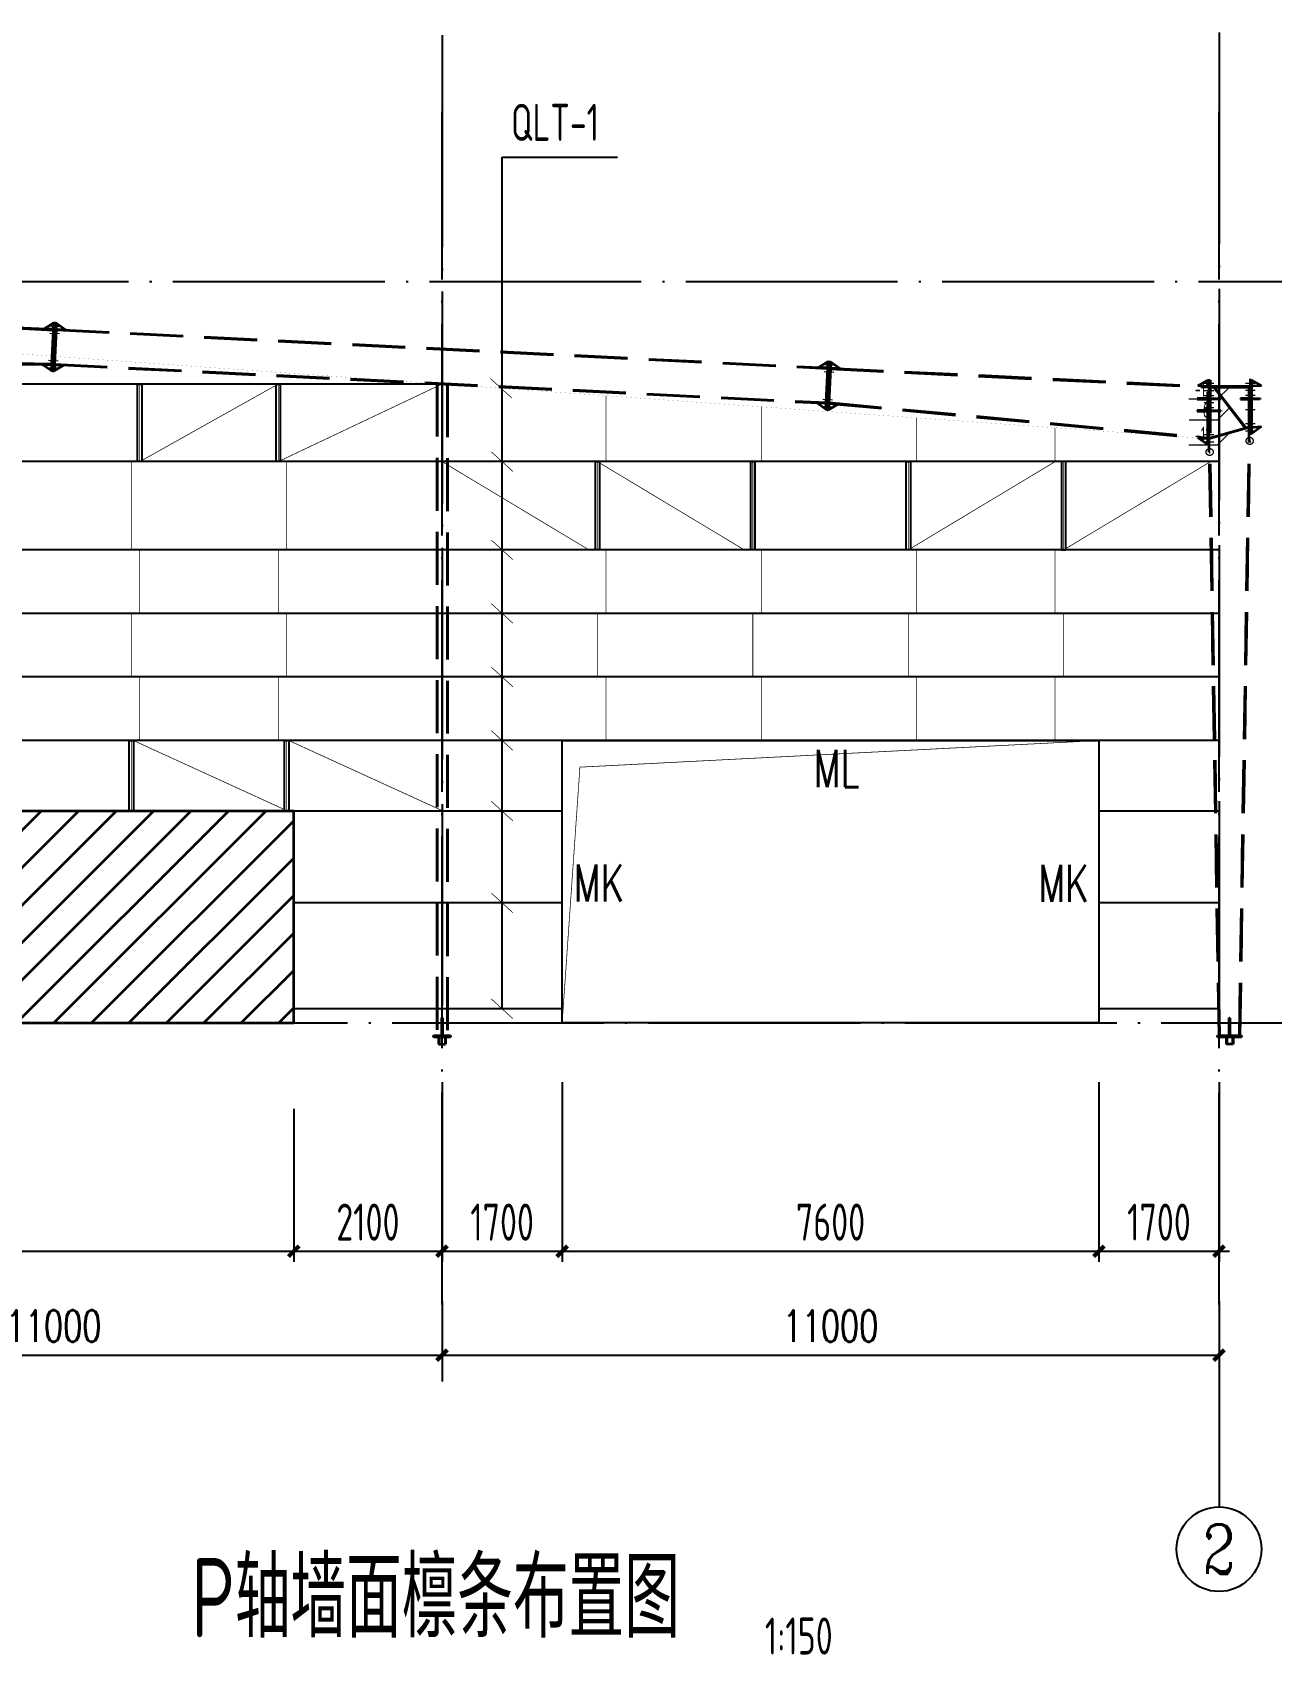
# Model space of a CAD drawing. Extents: x 899043 to 2598688, y -137197 to 211789.
# Drawn here: x 1923295 to 1940838, y 17662 to 40638 of the extents above; entities that cross this region are included whole.
import ezdxf
from ezdxf.enums import TextEntityAlignment as Align

# ---------------------------------------------------------------- set-up
doc = ezdxf.new("R2010")
doc.units = 0
doc.header["$LTSCALE"] = 1500
doc.header["$MEASUREMENT"] = 0
doc.linetypes.add('DASH', pattern=[0.35, 0.25, -0.1])
doc.linetypes.add('DOTE', pattern=[2.4200000000000004, 2, -0.2, 0.02, -0.2])
for name, color, linetype, lineweight in [('10', 7, 'Continuous', 35), ('114', 2, 'Continuous', 18), ('116', 1, 'Continuous', 35), ('14', 2, 'Continuous', 35), ('墙线__粗线', 7, 'Continuous', 18), ('钢板标注', 9, 'Continuous', 18)]:
    doc.layers.add(name, color=color, linetype=linetype, lineweight=lineweight)
for name, color, linetype in [('AXIS', 3, 'Continuous'), ('AXIS_TEXT', 7, 'Continuous'), ('DIM', 3, 'Continuous'), ('NUM', 7, 'Continuous'), ('PUB_TEXT', 7, 'Continuous'), ('THIN', 7, 'Continuous'), ('WINDOW', 4, 'Continuous')]:
    doc.layers.add(name, color=color, linetype=linetype)
doc.styles.add('_TCH_AXIS', font='COMPLEX', dxfattribs={"bigfont": 'GBCBIG'})
doc.styles.add('_TCH_DIM', font='SIMPLEX', dxfattribs={"bigfont": 'GBCBIG'})
doc.styles.add('_TCH_DIM_T3', font='SIMPLEX', dxfattribs={"width": 0.7058823529411765, "bigfont": 'GBCBIG'})
doc.styles.add('COMPLEX', font='COMPLEX')
doc.styles.add('FromPkpm', font='Pkpmeng', dxfattribs={"width": 0.7, "bigfont": 'hztxt'})
doc.styles.add('TSSD_Dimension', font='Tssdeng.shx', dxfattribs={"width": 0.7, "bigfont": 'hztxt.shx'})
doc.styles.add('TSSD_Label', font='Tssdeng.shx', dxfattribs={"width": 0.7, "bigfont": 'hztxt.shx'})
doc.dimstyles.new('_TCH_ARCH&&150', dxfattribs={"dimtxt": 446.25, "dimasz": 150, "dimexe": 375, "dimexo": 450, "dimgap": 189.375, "dimtad": 1, "dimdec": 0, "dimzin": 0, "dimdsep": 46, "dimtxsty": '_TCH_DIM_T3', "dimblk": 'ARCHTICK', "dimcen": 0.09, "dimclrt": 7, "dimazin": 2, "dimtfac": 1, "dimtdec": 0, "dimtix": 1, "dimtmove": 2, "dimatfit": 3, "dimfxl": 0, "dimtolj": 1, "dimtzin": 0, "dimarcsym": 0})
doc.dimstyles.new('TSSD_150_150', dxfattribs={"dimtxt": 525, "dimasz": 150, "dimexe": 150, "dimexo": 375, "dimgap": 150, "dimtad": 1, "dimdec": 0, "dimzin": 0, "dimdsep": 46, "dimtxsty": 'TSSD_Dimension', "dimblk": 'ARCHTICK', "dimblk1": 'ARCHTICK', "dimblk2": 'ARCHTICK', "dimcen": 0, "dimdle": 150, "dimclrt": 7, "dimadec": 0, "dimazin": 0, "dimtfac": 1, "dimtdec": 0, "dimtix": 1, "dimtmove": 2, "dimatfit": 3, "dimfxl": 0, "dimtolj": 1, "dimtzin": 0, "dimarcsym": 0})

# ---------------------------------------------------------------- blocks, each defined once
blk = doc.blocks.new('_AXISO')
blk.add_circle((0, 0), 0.5)
at = {"layer": 'AXIS_TEXT', "style": 'COMPLEX', "width": 1.041666666666667}
blk.add_attdef('A', text='', height=0.56, dxfattribs=at).set_placement((-0.25, -0.28), (0.25, -0.28), align=Align.FIT)
blk = doc.blocks.new('_ArchTick')
at = {"color": 0, "linetype": 'ByBlock', "const_width": 0.4}
blk.add_lwpolyline([(-0.5, -0.5), (0.5, 0.5)], dxfattribs=at)
blk = doc.blocks.new('*D895')
at = {"layer": 'AXIS', "color": 0, "lineweight": -2}
for p, q in [((1929094.311790448, 22668.27950640474), (1929094.311790448, 21527.8317361869)), ((1940094.311783741, 22668.27950640474), (1940094.311783741, 21527.8317361869)), ((1929094.311790448, 21902.8317361869), (1940094.311783741, 21902.8317361869))]:
    blk.add_line(p, q, dxfattribs=at)
at = {"layer": 'Defpoints', "color": 0}
for p in [(1929094.311790448, 23118.27950640474), (1940094.311783741, 23118.27950640474), (1940094.311783741, 21902.8317361869)]:
    blk.add_point(p, dxfattribs=at)
at = {"layer": 'AXIS', "color": 0, "lineweight": -2, "xscale": 150, "yscale": 150, "zscale": 150, "rotation": 180}
blk.add_blockref('_ArchTick', (1929094.311790448, 21902.8317361869), dxfattribs=at)
at = {"layer": 'AXIS', "color": 0, "lineweight": -2, "xscale": 150, "yscale": 150, "zscale": 150}
blk.add_blockref('_ArchTick', (1940094.311783741, 21902.8317361869), dxfattribs=at)
at = {"layer": 'AXIS', "color": 7, "insert": (1934594.311787094, 22315.3317361869), "char_height": 446.25, "attachment_point": 5, "style": '_TCH_DIM_T3'}
blk.add_mtext('\\A1;11000', dxfattribs=at)
blk = doc.blocks.new('*D916')
at = {"layer": 'Defpoints', "color": 0}
for p in [(1929094.311817387, 26142.84294011755), (1930794.311813534, 26142.84294011755), (1930794.311813534, 23374.67693315409)]:
    blk.add_point(p, dxfattribs=at)
at = {"layer": 'DIM', "color": 0, "lineweight": -2}
for p, q in [((1929094.311817387, 25767.84294011755), (1929094.311817387, 23224.67693315409)), ((1930794.311813534, 25767.84294011755), (1930794.311813534, 23224.67693315409)), ((1928944.311817387, 23374.67693315409), (1930944.311813534, 23374.67693315409))]:
    blk.add_line(p, q, dxfattribs=at)
at = {"layer": 'DIM', "color": 0, "lineweight": -2, "xscale": 150, "yscale": 150, "zscale": 150, "rotation": 180}
blk.add_blockref('_ArchTick', (1929094.311817387, 23374.67693315409), dxfattribs=at)
at = {"layer": 'DIM', "color": 0, "lineweight": -2, "xscale": 150, "yscale": 150, "zscale": 150}
blk.add_blockref('_ArchTick', (1930794.311813534, 23374.67693315409), dxfattribs=at)
at = {"layer": 'DIM', "color": 7, "insert": (1929944.311815461, 23787.17693315409), "char_height": 525, "attachment_point": 5, "style": 'TSSD_Dimension'}
blk.add_mtext('\\A1;1700', dxfattribs=at)
blk = doc.blocks.new('*D917')
at = {"layer": 'Defpoints', "color": 0}
for p in [(1930794.311813534, 26142.84294011755), (1938394.311811772, 26142.84294011755), (1938394.311811772, 23374.67693315409)]:
    blk.add_point(p, dxfattribs=at)
at = {"layer": 'DIM', "color": 0, "lineweight": -2}
for p, q in [((1930794.311813534, 25767.84294011755), (1930794.311813534, 23224.67693315409)), ((1938394.311811772, 25767.84294011755), (1938394.311811772, 23224.67693315409)), ((1930644.311813534, 23374.67693315409), (1938544.311811772, 23374.67693315409))]:
    blk.add_line(p, q, dxfattribs=at)
at = {"layer": 'DIM', "color": 0, "lineweight": -2, "xscale": 150, "yscale": 150, "zscale": 150, "rotation": 180}
blk.add_blockref('_ArchTick', (1930794.311813534, 23374.67693315409), dxfattribs=at)
at = {"layer": 'DIM', "color": 0, "lineweight": -2, "xscale": 150, "yscale": 150, "zscale": 150}
blk.add_blockref('_ArchTick', (1938394.311811772, 23374.67693315409), dxfattribs=at)
at = {"layer": 'DIM', "color": 7, "insert": (1934594.311812653, 23787.17693315409), "char_height": 525, "attachment_point": 5, "style": 'TSSD_Dimension'}
blk.add_mtext('\\A1;7600', dxfattribs=at)
blk = doc.blocks.new('*D918')
at = {"layer": 'Defpoints', "color": 0}
for p in [(1938394.311811772, 26142.84294011755), (1940094.311826106, 26142.84294011755), (1940094.311826106, 23374.67693315409)]:
    blk.add_point(p, dxfattribs=at)
at = {"layer": 'DIM', "color": 0, "lineweight": -2}
for p, q in [((1938394.311811772, 25767.84294011755), (1938394.311811772, 23224.67693315409)), ((1940094.311826106, 25767.84294011755), (1940094.311826106, 23224.67693315409)), ((1938244.311811772, 23374.67693315409), (1940244.311826106, 23374.67693315409))]:
    blk.add_line(p, q, dxfattribs=at)
at = {"layer": 'DIM', "color": 0, "lineweight": -2, "xscale": 150, "yscale": 150, "zscale": 150, "rotation": 180}
blk.add_blockref('_ArchTick', (1938394.311811772, 23374.67693315409), dxfattribs=at)
at = {"layer": 'DIM', "color": 0, "lineweight": -2, "xscale": 150, "yscale": 150, "zscale": 150}
blk.add_blockref('_ArchTick', (1940094.311826106, 23374.67693315409), dxfattribs=at)
at = {"layer": 'DIM', "color": 7, "insert": (1939244.311818939, 23787.17693315409), "char_height": 525, "attachment_point": 5, "style": 'TSSD_Dimension'}
blk.add_mtext('\\A1;1700', dxfattribs=at)
blk = doc.blocks.new('A$C1E1F6E5D')
at = {"color": 253, "linetype": 'DASH', "lineweight": 35, "ltscale": 2}
for p, q in [((-16614.4443359375, 10015.2109375), (-5686.349609375, 9468.80859375)), ((-16614.044921875, 10023.203125), (-5685.95703125, 9476.796875)), ((-16639.01318359375, 9523.82421875), (-5710.591796875, 8977.40625)), ((-16638.61376953125, 9531.81640625), (-5710.197265625, 8985.3984375)), ((-5650.591796875, 9463.015625), (-309.099609375, 9203.03125)), ((-5650, 9475), (-309.099609375, 9215.046875)), ((-11224.99612600822, 9254.52548820828), (-11224.99612622824, 19.99999850813765)), ((-11219.99612600822, 9254.275465006125), (-11219.99612622824, 19.99999850813765)), ((-11079.99612600822, 9247.27481534594), (-11079.99612622824, 19.99999850813765)), ((-11074.99612600775, 9247.024792143784), (-11074.99612622824, 19.99999850813765)), ((-5674.634765625, 8975.62109375), (-309.099609375, 8476.2578125)), ((-5674.04296875, 8987.6171875), (-309.099609375, 8488.3125)), ((-150, 20), (-285.1015625, 8286.2578125)), ((-285.1015625, 8286.2578125), (-273.099609375, 8286.2578125)), ((-137.998046875, 20), (-273.099609375, 8286.2578125)), ((137.998046875, 20), (275.66796875, 8443.6875)), ((150, 20), (287.66796875, 8443.6875)), ((275.66796875, 8443.6875), (287.66796875, 8443.6875))]:
    blk.add_line(p, q, dxfattribs=at)
at = {"layer": '114', "color": 253, "linetype": 'DASH', "lineweight": 18, "ltscale": 2}
for p, q in [((-5738.505859375, 9426.328125), (-5602.669921875, 9419.625)), ((-5733.6796875, 9524.203125), (-5597.84375, 9517.50390625)), ((-359.099609375, 9260.046875), (-223.099609375, 9260.046875)), ((225.66796875, 9261.19140625), (361.66796875, 9261.19140625)), ((-5757.919921875, 9032.8046875), (-5622.083984375, 9026.10546875)), ((-359.099609375, 9158.03125), (-223.099609375, 9158.03125)), ((-359.099609375, 9088.03125), (-223.099609375, 9088.03125)), ((-359.099609375, 8988.03125), (-223.099609375, 8988.03125)), ((225.66796875, 9161.1796875), (361.66796875, 9161.1796875)), ((225.66796875, 9091.1796875), (361.66796875, 9091.1796875)), ((-5762.748046875, 8934.921875), (-5626.912109375, 8928.22265625)), ((-359.099609375, 8918.03125), (-223.099609375, 8918.03125)), ((225.66796875, 8890.1796875), (361.66796875, 8890.1796875)), ((-359.099609375, 8533.3125), (-223.099609375, 8533.3125)), ((225.66796875, 8688.75390625), (361.66796875, 8688.75390625)), ((225.66796875, 8588.6875), (361.66796875, 8588.6875)), ((-359.099609375, 8431.2578125), (-223.099609375, 8431.2578125))]:
    blk.add_line(p, q, dxfattribs=at)
at = {"layer": '114', "color": 253, "linetype": 'DASH', "lineweight": 70, "ltscale": 2}
for p, q in [((-5688.56640625, 9423.86328125), (-5652.609375, 9422.08984375)), ((-5683.740234375, 9521.7421875), (-5647.783203125, 9519.96875)), ((-309.099609375, 9260.046875), (-273.099609375, 9260.046875)), ((275.66796875, 9261.19140625), (311.66796875, 9261.19140625)), ((-5707.98046875, 9030.34375), (-5672.0234375, 9028.5703125)), ((-309.099609375, 9158.03125), (-273.099609375, 9158.03125)), ((-309.099609375, 9088.03125), (-273.099609375, 9088.03125)), ((-309.099609375, 8988.03125), (-273.099609375, 8988.03125)), ((275.66796875, 9161.1796875), (311.66796875, 9161.1796875)), ((275.66796875, 9091.1796875), (311.66796875, 9091.1796875)), ((-5712.80859375, 8932.4609375), (-5676.8515625, 8930.6875)), ((-309.099609375, 8918.03125), (-273.099609375, 8918.03125)), ((275.66796875, 8890.1796875), (311.66796875, 8890.1796875)), ((-309.099609375, 8533.3125), (-273.099609375, 8533.3125)), ((275.66796875, 8688.75390625), (311.66796875, 8688.75390625)), ((275.66796875, 8588.6875), (311.66796875, 8588.6875)), ((-309.099609375, 8431.2578125), (-273.099609375, 8431.2578125))]:
    blk.add_line(p, q, dxfattribs=at)
at = {"layer": '116', "color": 253, "linetype": 'DASH', "lineweight": 35, "ltscale": 2}
for p, q in [((-50, 2.927845343947411e-08), (-50.00000005867332, -99.99999997072155)), ((-41.5, 2.433080226182938e-08), (-41.50000005867332, -99.9999999756692)), ((-11200.00002307631, -1.49186234921217e-06), (-11200.00002307631, -100.0000014918623)), ((-11200.00002307631, -100.0000014918623), (-11100.00002307631, -100.0000014918623)), ((-11191.50002307631, -1.49186234921217e-06), (-11191.50002307631, -100.0000014918623)), ((-11108.50002307631, -1.49186234921217e-06), (-11108.50002307631, -100.0000014918623)), ((-11100.00002307631, -1.49186234921217e-06), (-11100.00002307631, -100.0000014918623)), ((49.99999994132668, -100.0000000293949), (-50.00000005867332, -99.99999997072155)), ((41.5, -2.438900992274284e-08), (41.49999994132668, -100.000000024389)), ((50, -2.939486876130104e-08), (49.99999994132668, -100.0000000293949))]:
    blk.add_line(p, q, dxfattribs=at)
at = {"layer": '14', "color": 253, "linetype": 'DASH', "lineweight": 35, "ltscale": 2}
for p, q in [((-5820.7890625, 9483.5390625), (-5681.5234375, 9566.6875)), ((-5705.931640625, 9477.796875), (-5820.7890625, 9483.5390625)), ((-5715.076171875, 8886.515625), (-5681.5234375, 9566.6875)), ((-5684.970703125, 9496.7734375), (-5705.931640625, 9477.796875)), ((-5663.544921875, 9565.80078125), (-5697.09765625, 8885.62890625)), ((-5697.09765625, 8885.62890625), (-5663.544921875, 9565.80078125)), ((-5681.5234375, 9566.6875), (-5684.970703125, 9496.7734375)), ((-5681.5234375, 9566.6875), (-5663.544921875, 9565.80078125)), ((-5645.56640625, 9564.9140625), (-5679.119140625, 8884.7421875)), ((-5663.544921875, 9565.80078125), (-5645.56640625, 9564.9140625)), ((-5649.013671875, 9494.9765625), (-5645.56640625, 9564.890625)), ((-5630.0234375, 9474.02734375), (-5649.013671875, 9494.9765625)), ((-5645.56640625, 9564.890625), (-5515.16015625, 9468.4375)), ((-5515.16015625, 9468.4375), (-5630.0234375, 9474.02734375)), ((-448.93359375, 9221.8515625), (-309.099609375, 9305.046875)), ((-329.076171875, 9216.015625), (-448.93359375, 9221.8515625)), ((-309.099609375, 9235.046875), (-329.076171875, 9216.015625)), ((-309.099609375, 8386.2578125), (-309.099609375, 9306.2578125)), ((-309.099609375, 9306.2578125), (-291.099609375, 9306.2578125)), ((-309.099609375, 9305.046875), (-309.099609375, 9235.046875)), ((-291.099609375, 8286.2578125), (-291.099609375, 9306.2578125)), ((-291.099609375, 9306.2578125), (-273.099609375, 9306.2578125)), ((-291.099609375, 9306.2578125), (-291.099609375, 8386.2578125)), ((-273.099609375, 9306.2578125), (-273.099609375, 8286.2578125)), ((275.66796875, 9216.19140625), (-273.099609375, 9215.046875)), ((-273.099609375, 9215.046875), (-273.099609375, 9203.03125)), ((-273.099609375, 9203.03125), (275.66796875, 9206.1796875)), ((-223.099609375, 9203.1328125), (-217.099609375, 9203.1484375)), ((221.787109375, 8628.4921875), (-223.099609375, 9203.1328125)), ((-217.099609375, 9203.1484375), (227.560546875, 8630.125)), ((275.66796875, 8443.6875), (275.66796875, 9308.6875)), ((275.66796875, 9308.6875), (293.66796875, 9308.6875)), ((275.66796875, 9206.1796875), (275.66796875, 9216.19140625)), ((293.66796875, 9308.6875), (293.66796875, 8443.6875)), ((293.66796875, 8543.6875), (293.66796875, 9308.6875)), ((293.66796875, 9308.6875), (311.66796875, 9308.6875)), ((311.66796875, 9308.6875), (311.66796875, 8543.6875)), ((311.66796875, 9236.19140625), (311.66796875, 9306.19140625)), ((311.66796875, 9306.19140625), (451.478515625, 9223.453125)), ((331.640625, 9217.2265625), (311.66796875, 9236.19140625)), ((451.478515625, 9223.453125), (331.640625, 9217.2265625)), ((-5715.025390625, 8887.515625), (-5845.423828125, 8984.14453125)), ((-5845.423828125, 8984.14453125), (-5730.56640625, 8978.40234375)), ((-5730.56640625, 8978.40234375), (-5711.578125, 8957.4296875)), ((-5540.21484375, 8963.109375), (-5679.068359375, 8885.73046875)), ((-5675.62109375, 8955.6484375), (-5654.720703125, 8973.76953125)), ((-5654.720703125, 8973.76953125), (-5540.21484375, 8963.109375)), ((-309.099609375, 9043.03125), (-459.099609375, 9043.03125)), ((-459.099609375, 9043.03125), (-459.099609375, 9033.03125)), ((-459.099609375, 9033.03125), (-309.099609375, 9033.03125)), ((-309.099609375, 9033.03125), (-309.099609375, 9043.03125)), ((-273.099609375, 9043.03125), (-123.099609375, 9043.03125)), ((-273.099609375, 9033.03125), (-273.099609375, 9043.03125)), ((-123.099609375, 9033.03125), (-273.099609375, 9033.03125)), ((-123.099609375, 9043.03125), (-123.099609375, 9033.03125)), ((275.66796875, 9046.1796875), (155.66796875, 9046.1796875)), ((155.66796875, 9046.1796875), (155.66796875, 9036.1796875)), ((155.66796875, 9036.1796875), (275.66796875, 9036.1796875)), ((275.66796875, 9036.1796875), (275.66796875, 9046.1796875)), ((311.66796875, 9046.1796875), (431.66796875, 9046.1796875)), ((311.66796875, 9036.1796875), (311.66796875, 9046.1796875)), ((431.66796875, 9036.1796875), (311.66796875, 9036.1796875)), ((431.66796875, 9046.1796875), (431.66796875, 9036.1796875)), ((-5697.09765625, 8885.62890625), (-5715.076171875, 8886.515625)), ((-5711.578125, 8957.4296875), (-5715.025390625, 8887.515625)), ((-5679.119140625, 8884.7421875), (-5697.09765625, 8885.62890625)), ((-5679.068359375, 8885.73046875), (-5675.62109375, 8955.6484375)), ((-309.099609375, 8873.03125), (-459.099609375, 8873.03125)), ((-459.099609375, 8873.03125), (-459.099609375, 8863.03125)), ((-459.099609375, 8863.03125), (-309.099609375, 8863.03125)), ((-309.099609375, 8863.03125), (-309.099609375, 8873.03125)), ((-273.099609375, 8873.03125), (-123.099609375, 8873.03125)), ((-273.099609375, 8863.03125), (-273.099609375, 8873.03125)), ((-123.099609375, 8863.03125), (-273.099609375, 8863.03125)), ((-123.099609375, 8873.03125), (-123.099609375, 8863.03125)), ((-273.099609375, 8488.3125), (275.66796875, 8643.75390625)), ((275.66796875, 8633.6875), (-273.099609375, 8476.2578125)), ((227.560546875, 8630.125), (221.787109375, 8628.4921875)), ((275.66796875, 8643.75390625), (275.66796875, 8633.6875)), ((311.66796875, 8543.6875), (293.66796875, 8543.6875)), ((450.716796875, 8649.98046875), (311.66796875, 8543.6875)), ((311.66796875, 8613.6875), (331.53125, 8636.015625)), ((311.66796875, 8543.6875), (311.66796875, 8613.6875)), ((331.53125, 8636.015625), (450.716796875, 8649.98046875)), ((-309.099609375, 8386.2578125), (-448.498046875, 8489.234375)), ((-448.498046875, 8489.234375), (-329.013671875, 8478.11328125)), ((-329.013671875, 8478.11328125), (-309.099609375, 8456.2578125)), ((-309.099609375, 8456.2578125), (-309.099609375, 8386.2578125)), ((-291.099609375, 8386.2578125), (-309.099609375, 8386.2578125)), ((-273.099609375, 8286.2578125), (-291.099609375, 8286.2578125)), ((-273.099609375, 8476.2578125), (-273.099609375, 8488.3125)), ((293.66796875, 8443.6875), (275.66796875, 8443.6875)), ((-11154.00002307631, 19.99999850813765), (-11154.00002307631, 269.9999985081377)), ((-11154.00002307631, 269.9999985081377), (-11146.00002307631, 269.9999985081377)), ((-11146.00002307631, 269.9999985081377), (-11146.00002307631, 19.99999850813765)), ((-5, 20), (-5, 270)), ((-5, 270), (5, 270)), ((5, 270), (5, 20)), ((-11270.00002307631, -1.49186234921217e-06), (-11270.00002307631, 19.99999850813765)), ((-11270.00002307631, 19.99999850813765), (-11030.00002307631, 19.99999850813765)), ((-11146.00002307631, 19.99999850813765), (-11154.00002307631, 19.99999850813765)), ((-11030.00002307631, 19.99999850813765), (-11030.00002307631, -1.49186234921217e-06)), ((-170, 0), (-170, 20)), ((-170, 20), (170, 20)), ((170, 0), (-170, 0)), ((5, 20), (-5, 20)), ((-4.999999988125637, 20.00000000291038), (5.000000011874363, 19.99999999703141)), ((170, 20), (170, 0)), ((-11030.00002307631, -1.49186234921217e-06), (-11270.00002307631, -1.49186234921217e-06))]:
    blk.add_line(p, q, dxfattribs=at)
at = {"layer": 'AXIS', "color": 253, "linetype": 'DOTE'}
for p, q in [((-11150.00002203789, 14189.24278848042), (-11150.00002288539, 447.201621538843)), ((-150.0000189160928, 14229.24278509384), (-150.0000228853896, 487.2016149923438))]:
    blk.add_line(p, q, dxfattribs=at)
blk = doc.blocks.new('A$C72AE6952')
at = {"color": 253, "linetype": 'DASH', "lineweight": 35, "ltscale": 2}
for p, q in [((-21369.61645507812, 10260.98046875), (-16650, 10025)), ((-21369.61645507812, 10248.96484375), (-16650.59912109375, 10013.015625)), ((-16614.4443359375, 10015.2109375), (-5686.349609375, 9468.80859375)), ((-16614.044921875, 10023.203125), (-5685.95703125, 9476.796875)), ((-21369.61645507812, 9596.96484375), (-16674.36865234375, 9537.6171875)), ((-21369.61645507812, 9584.9609375), (-16674.96826171875, 9525.625)), ((-16639.01318359375, 9523.82421875), (-5710.591796875, 8977.40625)), ((-16638.61376953125, 9531.81640625), (-5710.197265625, 8985.3984375)), ((-5650.591796875, 9463.015625), (-309.099609375, 9203.03125)), ((-5650, 9475), (-309.099609375, 9215.046875)), ((-11224.99612600822, 9254.525488208295), (-11224.99612622824, 19.9999985081522)), ((-11219.99612600822, 9254.275465006169), (-11219.99612622824, 19.9999985081522)), ((-11079.99612600822, 9247.274815345983), (-11079.99612622824, 19.9999985081522)), ((-11074.99612600775, 9247.024792143828), (-11074.99612622824, 19.9999985081522)), ((-5674.634765625, 8975.62109375), (-309.099609375, 8476.2578125)), ((-5674.04296875, 8987.6171875), (-309.099609375, 8488.3125)), ((-150, 20), (-285.1015625, 8286.2578125)), ((-285.1015625, 8286.2578125), (-273.099609375, 8286.2578125)), ((-137.998046875, 20), (-273.099609375, 8286.2578125)), ((137.998046875, 20), (275.66796875, 8443.6875)), ((150, 20), (287.66796875, 8443.6875)), ((275.66796875, 8443.6875), (287.66796875, 8443.6875))]:
    blk.add_line(p, q, dxfattribs=at)
at = {"layer": '114', "color": 253, "linetype": 'DASH', "lineweight": 18, "ltscale": 2}
for p, q in [((-16702.78369140625, 9970.56640625), (-16566.95361328125, 9963.77734375)), ((-16697.6904296875, 10072.44140625), (-16561.8603515625, 10065.6484375)), ((-16727.15283203125, 9483.17578125), (-16591.32275390625, 9476.3828125)), ((-16722.05908203125, 9585.05859375), (-16586.22900390625, 9578.265625)), ((-5738.505859375, 9426.328125), (-5602.669921875, 9419.625)), ((-5733.6796875, 9524.203125), (-5597.84375, 9517.50390625)), ((-359.099609375, 9260.046875), (-223.099609375, 9260.046875)), ((225.66796875, 9261.19140625), (361.66796875, 9261.19140625)), ((-5757.919921875, 9032.8046875), (-5622.083984375, 9026.10546875)), ((-359.099609375, 9158.03125), (-223.099609375, 9158.03125)), ((-359.099609375, 9088.03125), (-223.099609375, 9088.03125)), ((-359.099609375, 8988.03125), (-223.099609375, 8988.03125)), ((225.66796875, 9161.1796875), (361.66796875, 9161.1796875)), ((225.66796875, 9091.1796875), (361.66796875, 9091.1796875)), ((-5762.748046875, 8934.921875), (-5626.912109375, 8928.22265625)), ((-359.099609375, 8918.03125), (-223.099609375, 8918.03125)), ((225.66796875, 8890.1796875), (361.66796875, 8890.1796875)), ((-359.099609375, 8533.3125), (-223.099609375, 8533.3125)), ((225.66796875, 8688.75390625), (361.66796875, 8688.75390625)), ((225.66796875, 8588.6875), (361.66796875, 8588.6875)), ((-359.099609375, 8431.2578125), (-223.099609375, 8431.2578125))]:
    blk.add_line(p, q, dxfattribs=at)
at = {"layer": '114', "color": 253, "linetype": 'DASH', "lineweight": 70, "ltscale": 2}
for p, q in [((-16652.84619140625, 9968.0703125), (-16616.89111328125, 9966.2734375)), ((-16647.7529296875, 10069.9453125), (-16611.7978515625, 10068.1484375)), ((-16677.21533203125, 9480.6796875), (-16641.26025390625, 9478.8828125)), ((-16672.12158203125, 9582.5625), (-16636.16650390625, 9580.765625)), ((-5688.56640625, 9423.86328125), (-5652.609375, 9422.08984375)), ((-5683.740234375, 9521.7421875), (-5647.783203125, 9519.96875)), ((-309.099609375, 9260.046875), (-273.099609375, 9260.046875)), ((275.66796875, 9261.19140625), (311.66796875, 9261.19140625)), ((-5707.98046875, 9030.34375), (-5672.0234375, 9028.5703125)), ((-309.099609375, 9158.03125), (-273.099609375, 9158.03125)), ((-309.099609375, 9088.03125), (-273.099609375, 9088.03125)), ((-309.099609375, 8988.03125), (-273.099609375, 8988.03125)), ((275.66796875, 9161.1796875), (311.66796875, 9161.1796875)), ((275.66796875, 9091.1796875), (311.66796875, 9091.1796875)), ((-5712.80859375, 8932.4609375), (-5676.8515625, 8930.6875)), ((-309.099609375, 8918.03125), (-273.099609375, 8918.03125)), ((275.66796875, 8890.1796875), (311.66796875, 8890.1796875)), ((-309.099609375, 8533.3125), (-273.099609375, 8533.3125)), ((275.66796875, 8688.75390625), (311.66796875, 8688.75390625)), ((275.66796875, 8588.6875), (311.66796875, 8588.6875)), ((-309.099609375, 8431.2578125), (-273.099609375, 8431.2578125))]:
    blk.add_line(p, q, dxfattribs=at)
at = {"layer": '116', "color": 253, "linetype": 'DASH', "lineweight": 35, "ltscale": 2}
for p, q in [((-50, 2.930755726993084e-08), (-50.00000005867332, -99.99999997069244)), ((-41.5, 2.435990609228611e-08), (-41.50000005867332, -99.9999999756401)), ((-11200.00002307631, -1.491847797296941e-06), (-11200.00002307631, -100.0000014918478)), ((-11200.00002307631, -100.0000014918478), (-11100.00002307631, -100.0000014918478)), ((-11191.50002307631, -1.491847797296941e-06), (-11191.50002307631, -100.0000014918478)), ((-11108.50002307631, -1.491847797296941e-06), (-11108.50002307631, -100.0000014918478)), ((-11100.00002307631, -1.491847797296941e-06), (-11100.00002307631, -100.0000014918478)), ((49.99999994132668, -100.0000000293658), (-50.00000005867332, -99.99999997069244)), ((41.5, -2.435990609228611e-08), (41.49999994132668, -100.0000000243599)), ((50, -2.936576493084431e-08), (49.99999994132668, -100.0000000293658))]:
    blk.add_line(p, q, dxfattribs=at)
at = {"layer": '14', "color": 253, "linetype": 'DASH', "lineweight": 35, "ltscale": 2}
for p, q in [((-16784.83154296875, 10031.7421875), (-16645.505859375, 10114.88671875)), ((-16679.5126953125, 9434.734375), (-16645.505859375, 10114.88671875)), ((-16627.5283203125, 10113.98828125), (-16661.53515625, 9433.8359375)), ((-16661.53515625, 9433.8359375), (-16627.5283203125, 10113.98828125)), ((-16645.505859375, 10114.88671875), (-16649.00146484375, 10044.97265625)), ((-16645.505859375, 10114.88671875), (-16627.5283203125, 10113.98828125)), ((-16609.55078125, 10113.08984375), (-16643.5576171875, 9432.9375)), ((-16627.5283203125, 10113.98828125), (-16609.55078125, 10113.08984375)), ((-16613.04638671875, 10043.17578125), (-16609.55078125, 10113.08984375)), ((-16609.55078125, 10113.08984375), (-16479.21337890625, 10016.4609375)), ((-16669.97509765625, 10026), (-16784.83154296875, 10031.7421875)), ((-16649.00146484375, 10044.97265625), (-16669.97509765625, 10026)), ((-16594.06982421875, 10022.203125), (-16613.04638671875, 10043.17578125)), ((-16479.21337890625, 10016.4609375), (-16594.06982421875, 10022.203125)), ((-16679.46240234375, 9435.734375), (-16809.95751953125, 9527.328125)), ((-16809.95751953125, 9527.328125), (-16694.966796875, 9525.875)), ((-16694.966796875, 9525.875), (-16675.966796875, 9505.6484375)), ((-16661.53515625, 9433.8359375), (-16679.5126953125, 9434.734375)), ((-16675.966796875, 9505.6484375), (-16679.46240234375, 9435.734375)), ((-16643.5576171875, 9432.9375), (-16661.53515625, 9433.8359375)), ((-16504.181640625, 9517.08203125), (-16643.50732421875, 9433.9375)), ((-16643.50732421875, 9433.9375), (-16640.01171875, 9503.8515625)), ((-16640.01171875, 9503.8515625), (-16619.0380859375, 9522.82421875)), ((-16619.0380859375, 9522.82421875), (-16504.181640625, 9517.08203125)), ((-5820.7890625, 9483.5390625), (-5681.5234375, 9566.6875)), ((-5705.931640625, 9477.796875), (-5820.7890625, 9483.5390625)), ((-5715.076171875, 8886.515625), (-5681.5234375, 9566.6875)), ((-5684.970703125, 9496.7734375), (-5705.931640625, 9477.796875)), ((-5663.544921875, 9565.80078125), (-5697.09765625, 8885.62890625)), ((-5697.09765625, 8885.62890625), (-5663.544921875, 9565.80078125)), ((-5681.5234375, 9566.6875), (-5684.970703125, 9496.7734375)), ((-5681.5234375, 9566.6875), (-5663.544921875, 9565.80078125)), ((-5645.56640625, 9564.9140625), (-5679.119140625, 8884.7421875)), ((-5663.544921875, 9565.80078125), (-5645.56640625, 9564.9140625)), ((-5649.013671875, 9494.9765625), (-5645.56640625, 9564.890625)), ((-5630.0234375, 9474.02734375), (-5649.013671875, 9494.9765625)), ((-5645.56640625, 9564.890625), (-5515.16015625, 9468.4375)), ((-5515.16015625, 9468.4375), (-5630.0234375, 9474.02734375)), ((-448.93359375, 9221.8515625), (-309.099609375, 9305.046875)), ((-329.076171875, 9216.015625), (-448.93359375, 9221.8515625)), ((-309.099609375, 9235.046875), (-329.076171875, 9216.015625)), ((-309.099609375, 8386.2578125), (-309.099609375, 9306.2578125)), ((-309.099609375, 9306.2578125), (-291.099609375, 9306.2578125)), ((-309.099609375, 9305.046875), (-309.099609375, 9235.046875)), ((-291.099609375, 8286.2578125), (-291.099609375, 9306.2578125)), ((-291.099609375, 9306.2578125), (-273.099609375, 9306.2578125)), ((-291.099609375, 9306.2578125), (-291.099609375, 8386.2578125)), ((-273.099609375, 9306.2578125), (-273.099609375, 8286.2578125)), ((275.66796875, 9216.19140625), (-273.099609375, 9215.046875)), ((-273.099609375, 9215.046875), (-273.099609375, 9203.03125)), ((-273.099609375, 9203.03125), (275.66796875, 9206.1796875)), ((-223.099609375, 9203.1328125), (-217.099609375, 9203.1484375)), ((221.787109375, 8628.4921875), (-223.099609375, 9203.1328125)), ((-217.099609375, 9203.1484375), (227.560546875, 8630.125)), ((275.66796875, 8443.6875), (275.66796875, 9308.6875)), ((275.66796875, 9308.6875), (293.66796875, 9308.6875)), ((275.66796875, 9206.1796875), (275.66796875, 9216.19140625)), ((293.66796875, 9308.6875), (293.66796875, 8443.6875)), ((293.66796875, 8543.6875), (293.66796875, 9308.6875)), ((293.66796875, 9308.6875), (311.66796875, 9308.6875)), ((311.66796875, 9308.6875), (311.66796875, 8543.6875)), ((311.66796875, 9236.19140625), (311.66796875, 9306.19140625)), ((-5715.025390625, 8887.515625), (-5845.423828125, 8984.14453125)), ((-5845.423828125, 8984.14453125), (-5730.56640625, 8978.40234375)), ((-5730.56640625, 8978.40234375), (-5711.578125, 8957.4296875)), ((-5540.21484375, 8963.109375), (-5679.068359375, 8885.73046875)), ((-5675.62109375, 8955.6484375), (-5654.720703125, 8973.76953125)), ((-5654.720703125, 8973.76953125), (-5540.21484375, 8963.109375)), ((-309.099609375, 9043.03125), (-459.099609375, 9043.03125)), ((-459.099609375, 9043.03125), (-459.099609375, 9033.03125)), ((-459.099609375, 9033.03125), (-309.099609375, 9033.03125)), ((-309.099609375, 9033.03125), (-309.099609375, 9043.03125)), ((-273.099609375, 9043.03125), (-123.099609375, 9043.03125)), ((-273.099609375, 9033.03125), (-273.099609375, 9043.03125)), ((-123.099609375, 9033.03125), (-273.099609375, 9033.03125)), ((-123.099609375, 9043.03125), (-123.099609375, 9033.03125)), ((275.66796875, 9046.1796875), (155.66796875, 9046.1796875)), ((155.66796875, 9046.1796875), (155.66796875, 9036.1796875)), ((155.66796875, 9036.1796875), (275.66796875, 9036.1796875)), ((275.66796875, 9036.1796875), (275.66796875, 9046.1796875)), ((311.66796875, 9046.1796875), (431.66796875, 9046.1796875)), ((311.66796875, 9036.1796875), (311.66796875, 9046.1796875)), ((431.66796875, 9036.1796875), (311.66796875, 9036.1796875)), ((431.66796875, 9046.1796875), (431.66796875, 9036.1796875)), ((-5697.09765625, 8885.62890625), (-5715.076171875, 8886.515625)), ((-5711.578125, 8957.4296875), (-5715.025390625, 8887.515625)), ((-5679.119140625, 8884.7421875), (-5697.09765625, 8885.62890625)), ((-5679.068359375, 8885.73046875), (-5675.62109375, 8955.6484375)), ((-309.099609375, 8873.03125), (-459.099609375, 8873.03125)), ((-459.099609375, 8873.03125), (-459.099609375, 8863.03125)), ((-459.099609375, 8863.03125), (-309.099609375, 8863.03125)), ((-309.099609375, 8863.03125), (-309.099609375, 8873.03125)), ((-273.099609375, 8873.03125), (-123.099609375, 8873.03125)), ((-273.099609375, 8863.03125), (-273.099609375, 8873.03125)), ((-123.099609375, 8863.03125), (-273.099609375, 8863.03125)), ((-123.099609375, 8873.03125), (-123.099609375, 8863.03125)), ((-273.099609375, 8488.3125), (275.66796875, 8643.75390625)), ((275.66796875, 8633.6875), (-273.099609375, 8476.2578125)), ((227.560546875, 8630.125), (221.787109375, 8628.4921875)), ((275.66796875, 8643.75390625), (275.66796875, 8633.6875)), ((311.66796875, 8543.6875), (293.66796875, 8543.6875)), ((311.66796875, 8543.6875), (311.66796875, 8613.6875)), ((-309.099609375, 8386.2578125), (-448.498046875, 8489.234375)), ((-448.498046875, 8489.234375), (-329.013671875, 8478.11328125)), ((-329.013671875, 8478.11328125), (-309.099609375, 8456.2578125)), ((-309.099609375, 8456.2578125), (-309.099609375, 8386.2578125)), ((-291.099609375, 8386.2578125), (-309.099609375, 8386.2578125)), ((-273.099609375, 8286.2578125), (-291.099609375, 8286.2578125)), ((-273.099609375, 8476.2578125), (-273.099609375, 8488.3125)), ((293.66796875, 8443.6875), (275.66796875, 8443.6875)), ((-11154.00002307631, 19.9999985081522), (-11154.00002307631, 269.9999985081522)), ((-11154.00002307631, 269.9999985081522), (-11146.00002307631, 269.9999985081522)), ((-11146.00002307631, 269.9999985081522), (-11146.00002307631, 19.9999985081522)), ((-5, 20), (-5, 270)), ((-5, 270), (5, 270)), ((5, 270), (5, 20)), ((-11270.00002307631, -1.491847797296941e-06), (-11270.00002307631, 19.9999985081522)), ((-11270.00002307631, 19.9999985081522), (-11030.00002307631, 19.9999985081522)), ((-11146.00002307631, 19.9999985081522), (-11154.00002307631, 19.9999985081522)), ((-11030.00002307631, 19.9999985081522), (-11030.00002307631, -1.491847797296941e-06)), ((-170, 0), (-170, 20)), ((-170, 20), (170, 20)), ((170, 0), (-170, 0)), ((5, 20), (-5, 20)), ((-4.999999988125637, 20.00000000293949), (5.000000011874363, 19.99999999706051)), ((170, 20), (170, 0)), ((-11030.00002307631, -1.491847797296941e-06), (-11270.00002307631, -1.491847797296941e-06))]:
    blk.add_line(p, q, dxfattribs=at)
at = {"layer": '墙线__粗线', "color": 253, "linetype": 'DASH', "lineweight": 18, "ltscale": 2}
for centre in [(-282.099609375, 8286.2578125), (284.66796875, 8443.6875)]:
    blk.add_circle(centre, 50, dxfattribs=at)
at = {"layer": '钢板标注', "color": 253, "linetype": 'DASH', "lineweight": 18, "ltscale": 2}
for p, q in [((1.28515625, 9209.609375), (-175.84375, 9033.1875)), ((-175.84375, 9033.1875), (-575.84375, 9033.1875)), ((-174.78515625, 8739.39453125), (-574.78515625, 8739.39453125)), ((2.34375, 8915.8203125), (-174.78515625, 8739.39453125)), ((1.28515625, 8561), (-175.84375, 8384.57421875)), ((-175.84375, 8384.57421875), (-575.84375, 8384.57421875))]:
    blk.add_line(p, q, dxfattribs=at)
at = {"layer": '钢板标注', "color": 253, "linetype": 'DASH', "ltscale": 2}
for points in [[(1.335156250745058, 9209.609375, 0.1000000014901161, 0.1000000014901161, 1), (1.235156249254942, 9209.609375, 0.1000000014901161, 0.1000000014901161, 1)], [(2.393750000745058, 8915.8203125, 0.1000000014901161, 0.1000000014901161, 1), (2.293749999254942, 8915.8203125, 0.1000000014901161, 0.1000000014901161, 1)], [(1.335156250745058, 8561, 0.1000000014901161, 0.1000000014901161, 1), (1.235156249254942, 8561, 0.1000000014901161, 0.1000000014901161, 1)]]:
    blk.add_lwpolyline(points, format="xyseb", close=True, dxfattribs=at)
at = {"layer": '钢板标注', "color": 253, "linetype": 'DASH', "lineweight": 25, "style": 'FromPkpm', "width": 0.58}
for s, p in [('-12', (-375.84375, 9068.1875)), ('-6', (-374.78515625, 8774.39453125)), ('-12', (-375.84375, 8419.57421875))]:
    blk.add_text(s, height=225, dxfattribs=at).set_placement(p, align=Align.CENTER)
blk = doc.blocks.new('*D1738')
at = {"layer": 'AXIS', "color": 0, "lineweight": -2}
for p, q in [((1918094.311781172, 22668.27950640474), (1918094.311781172, 21527.8317361869)), ((1929094.311774465, 22668.27950640474), (1929094.311774465, 21527.8317361869)), ((1918094.311781172, 21902.8317361869), (1929094.311774465, 21902.8317361869))]:
    blk.add_line(p, q, dxfattribs=at)
at = {"layer": 'Defpoints', "color": 0}
for p in [(1918094.311781172, 23118.27950640474), (1929094.311774465, 23118.27950640474), (1929094.311774465, 21902.8317361869)]:
    blk.add_point(p, dxfattribs=at)
at = {"layer": 'AXIS', "color": 0, "lineweight": -2, "xscale": 150, "yscale": 150, "zscale": 150, "rotation": 180}
blk.add_blockref('_ArchTick', (1918094.311781172, 21902.8317361869), dxfattribs=at)
at = {"layer": 'AXIS', "color": 0, "lineweight": -2, "xscale": 150, "yscale": 150, "zscale": 150}
blk.add_blockref('_ArchTick', (1929094.311774465, 21902.8317361869), dxfattribs=at)
at = {"layer": 'AXIS', "color": 7, "insert": (1923594.311777819, 22315.3317361869), "char_height": 446.25, "attachment_point": 5, "style": '_TCH_DIM_T3'}
blk.add_mtext('\\A1;11000', dxfattribs=at)
blk = doc.blocks.new('*D1739')
at = {"layer": 'Defpoints', "color": 0}
for p in [(1926994.311817387, 25767.84294011755), (1929094.311817387, 25767.84294011755), (1929094.311817387, 23374.67693315409)]:
    blk.add_point(p, dxfattribs=at)
at = {"layer": 'DIM', "color": 0, "lineweight": -2}
for p, q in [((1926994.311817387, 25392.84294011755), (1926994.311817387, 23224.67693315409)), ((1929094.311817387, 25392.84294011755), (1929094.311817387, 23224.67693315409)), ((1926844.311817387, 23374.67693315409), (1929244.311817387, 23374.67693315409))]:
    blk.add_line(p, q, dxfattribs=at)
at = {"layer": 'DIM', "color": 0, "lineweight": -2, "xscale": 150, "yscale": 150, "zscale": 150, "rotation": 180}
blk.add_blockref('_ArchTick', (1926994.311817387, 23374.67693315409), dxfattribs=at)
at = {"layer": 'DIM', "color": 0, "lineweight": -2, "xscale": 150, "yscale": 150, "zscale": 150}
blk.add_blockref('_ArchTick', (1929094.311817387, 23374.67693315409), dxfattribs=at)
at = {"layer": 'DIM', "color": 7, "insert": (1928044.311817387, 23787.17693315409), "char_height": 525, "attachment_point": 5, "style": 'TSSD_Dimension'}
blk.add_mtext('\\A1;2100', dxfattribs=at)
blk = doc.blocks.new('*D1740')
at = {"layer": 'Defpoints', "color": 0}
for p in [(1918094.311808111, 26142.84294011755), (1926994.311817387, 25767.84294011755), (1926994.311817387, 23374.67693315409)]:
    blk.add_point(p, dxfattribs=at)
at = {"layer": 'DIM', "color": 0, "lineweight": -2}
for p, q in [((1918094.311808111, 25767.84294011755), (1918094.311808111, 23224.67693315409)), ((1926994.311817387, 25392.84294011755), (1926994.311817387, 23224.67693315409)), ((1917944.311808111, 23374.67693315409), (1927144.311817387, 23374.67693315409))]:
    blk.add_line(p, q, dxfattribs=at)
at = {"layer": 'DIM', "color": 0, "lineweight": -2, "xscale": 150, "yscale": 150, "zscale": 150, "rotation": 180}
blk.add_blockref('_ArchTick', (1918094.311808111, 23374.67693315409), dxfattribs=at)
at = {"layer": 'DIM', "color": 0, "lineweight": -2, "xscale": 150, "yscale": 150, "zscale": 150}
blk.add_blockref('_ArchTick', (1926994.311817387, 23374.67693315409), dxfattribs=at)
at = {"layer": 'DIM', "color": 7, "insert": (1922544.311812749, 23787.17693315409), "char_height": 525, "attachment_point": 5, "style": 'TSSD_Dimension'}
blk.add_mtext('\\A1;8900', dxfattribs=at)

msp = doc.modelspace()

# ---------------------------------------------------------------- hatches: boundary and pattern name
at = {"layer": '10', "linetype": 'ByBlock'}
h = msp.add_hatch(dxfattribs=at)
h.set_pattern_fill('ANSI31', color=253, scale=3000, style=0)
h.set_pattern_definition([(45, (0, 0), (-265.1650429449553, 265.1650429449554), [])])
h.paths.add_polyline_path([(1918094.311808111, 26608.83222772499), (1926994.311817387, 26608.83222772499), (1926994.311817387, 29608.83182548725), (1918094.311808111, 29608.83182548725)])

# ---------------------------------------------------------------- linework, layer by layer
at = {"color": 2, "linetype": 'ByBlock'}
for p, q in [((1929944.311817084, 26808.83214351302), (1929944.311817084, 38869.59466485993)), ((1929944.311817084, 38869.59466485993), (1931579.905445531, 38869.59466485993)), ((1929094.311837951, 35658.20724296216), (1918094.311852235, 35658.20725415288)), ((1940094.311823667, 34558.83214441055), (1918094.311852235, 34558.83216679198)), ((1940094.31182405, 33308.83214440985), (1918094.311853983, 33308.8321667914)), ((1940094.311824326, 32408.83214440939), (1918094.311855242, 32408.83216679106)), ((1940094.311824601, 31508.8321388551), (1918094.3118565, 31508.83216123687)), ((1940094.311824877, 30608.83213330022), (1918094.311857759, 30608.83215568212)), ((1930794.311813534, 29608.83144412938), (1918094.311859367, 29608.83271866753)), ((1940094.311825229, 29608.83051080667), (1938394.311811772, 29608.83068141402)), ((1930794.311813534, 28308.83220957845), (1926994.311817387, 28308.83221299583)), ((1940094.311825581, 28308.83220121506), (1938394.311811772, 28308.83220274388)), ((1930794.311813534, 26808.83214277014), (1926994.311817387, 26808.83214663614)), ((1940094.31182604, 26808.83213330872), (1938394.311811772, 26808.83213503825))]:
    msp.add_line(p, q, dxfattribs=at)
for points, const_width in [([(1918094.311849601, 36442.6708070821), (1939935.21223107, 34885.09003336745)], 1), ([(1924814.311801195, 34558.83227852845), (1924814.311951564, 35658.20724731636)], 10), ([(1926774.311670324, 35658.20724532239), (1924814.311801195, 34558.83215995547)], 10), ([(1926774.311814818, 34558.83163480202), (1926774.311664449, 35658.20724532239)], 10), ([(1929094.313736565, 35658.20724296216), (1926774.311670486, 34558.83215799202)], 10), ([(1930081.962230278, 35459.28478552896), (1929776.684409228, 35738.03243397776)], 10), ([(1931414.31181047, 34558.83227852845), (1931414.311938209, 35492.75685291666)], 10), ([(1933614.31181047, 34558.83227852845), (1933614.31191675, 35335.86416035829)], 10), ([(1935814.31181047, 34558.83227852845), (1935814.311895291, 35178.97146779993)], 10), ([(1937774.311824094, 34558.83163480202), (1937774.311758391, 35039.19435010206)], 10), ([(1930096.950727192, 34419.45833051932), (1929791.672906142, 34698.20597896812)], 10), ([(1924694.311805463, 33308.83279037543), (1924694.311798581, 34558.83231307377)], 10), ([(1926894.311805463, 33308.83214664899), (1926894.311812345, 34558.83166934733)], 10), ([(1929094.311790469, 34558.83231242202), (1931174.311811113, 33308.83280386569)], 10), ([(1931294.311814738, 33308.83279037543), (1931294.311807856, 34558.83231307377)], 10), ([(1931294.311790469, 34558.83231242202), (1933374.311811113, 33308.83280386569)], 10), ([(1933494.311814738, 33308.83279037543), (1933494.311807856, 34558.83231307377)], 10), ([(1935694.311814738, 33308.83279037543), (1935694.311807856, 34558.83231307377)], 10), ([(1937774.311846683, 34558.83211268284), (1935694.311841114, 33308.83214960442)], 10), ([(1937894.311814738, 33308.83214664899), (1937894.31182162, 34558.83166934733)], 10), ([(1939974.311821306, 34558.83157621065), (1937894.311815737, 33308.83161313224)], 10), ([(1930096.950726984, 33169.45833051938), (1929791.672905934, 33448.20597896818)], 10), ([(1924814.311799007, 32408.83211881595), (1924814.311969623, 33308.83277464597)], 10), ([(1926774.311812631, 32408.83147508951), (1926774.311641304, 33308.83213091953)], 10), ([(1931414.311808283, 32408.83211881595), (1931414.311978898, 33308.83277464597)], 10), ([(1933614.311808283, 32408.83211881595), (1933614.311978898, 33308.83277464597)], 10), ([(1935814.311808283, 32408.83211881595), (1935814.311978898, 33308.83277464597)], 10), ([(1937774.311821906, 32408.83147508951), (1937774.311650579, 33308.83213091953)], 10), ([(1924694.311806592, 31508.83214780784), (1924694.311799354, 32408.83215336208)], 10), ([(1926894.311805758, 31508.83150408146), (1926894.311812284, 32408.83150963564)], 10), ([(1930096.950726834, 32269.45833051932), (1929791.672905784, 32548.20597896812)], 10), ([(1931294.311815868, 31508.83214780784), (1931294.311808629, 32408.83215336208)], 10), ([(1933494.311815868, 31508.83214780784), (1933494.311808629, 32408.83215336208)], 10), ([(1935694.311815868, 31508.83214780784), (1935694.311808629, 32408.83215336208)], 10), ([(1937894.311815033, 31508.83150408146), (1937894.31182156, 32408.83150963564)], 10), ([(1924814.311797176, 30608.83211326125), (1924814.311967792, 31508.83276909127)], 10), ([(1926774.3118108, 30608.83146953481), (1926774.311639472, 31508.83212536483)], 10), ([(1930096.950726684, 31369.45832496497), (1929791.672905633, 31648.20597341377)], 10), ([(1931414.311806452, 30608.83211326125), (1931414.311977067, 31508.83276909127)], 10), ([(1933614.311806452, 30608.83211326125), (1933614.311977067, 31508.83276909127)], 10), ([(1935814.311806452, 30608.83211326125), (1935814.311977067, 31508.83276909127)], 10), ([(1937774.311820075, 30608.83146953481), (1937774.311648748, 31508.83212536483)], 10), ([(1924694.311805565, 29608.83205630912), (1924694.311797523, 30608.83214225308)], 10), ([(1926911.123996567, 29608.83207526141), (1924724.311752239, 30608.83214554855)], 10), ([(1926894.311803201, 29608.83183552299), (1926894.311810453, 30608.83149852664)], 10), ([(1929111.123996567, 29608.83207526141), (1926924.311752239, 30608.83214554855)], 10), ([(1930096.950726534, 30469.45831941051), (1929791.672905484, 30748.20596785931)], 10), ([(1930096.950726342, 29469.4580693848), (1929791.672905292, 29748.2057178336)], 10), ([(1930096.95072615, 28169.45831941051), (1929791.6729051, 28448.20596785931)], 10), ([(1930096.9507259, 26669.45831941051), (1929791.67290485, 26948.20596785931)], 10)]:
    msp.add_lwpolyline(points, dxfattribs=dict(at, const_width=const_width))
for points in [[(1924784.311957601, 34558.83215998599), (1924784.311957439, 35658.20724731636), (1924844.311957439, 35658.20724731636), (1924844.311957601, 34558.83215998599)], [(1926744.311670486, 34558.83215799202), (1926744.311670324, 35658.20724532239), (1926804.311670324, 35658.20724532239), (1926804.311670486, 34558.83215799202)], [(1931264.31181374, 33308.83225685867), (1931264.311813732, 34558.83384044768), (1931324.311813732, 34558.83384044768), (1931324.31181374, 33308.83225685867)], [(1933464.31181374, 33308.83225685867), (1933464.311813732, 34558.83384044768), (1933524.311813732, 34558.83384044768), (1933524.31181374, 33308.83225685867)], [(1935664.31181374, 33308.83225685867), (1935664.311813732, 34558.83384044768), (1935724.311813732, 34558.83384044768), (1935724.31181374, 33308.83225685867)], [(1937924.311815737, 33308.83161313224), (1937924.311815745, 34558.83319672124), (1937864.311815745, 34558.83319672124), (1937864.311815737, 33308.83161313224)], [(1924664.311813533, 29608.83249788139), (1924664.311803398, 30608.83214554855), (1924724.311803398, 30608.83214554855), (1924724.311813533, 29608.83249788139)], [(1926864.311826463, 29608.83250235767), (1926864.311816328, 30608.83215002482), (1926924.311816328, 30608.83215002482), (1926924.311826463, 29608.83250235767)]]:
    msp.add_lwpolyline(points, close=True, dxfattribs=at)
at = {"linetype": 'ByBlock', "const_width": 10}
msp.add_lwpolyline([(1930794.311813534, 26608.83215591018), (1931045.932803473, 30231.6694991636), (1938394.311811772, 30608.83224289308)], dxfattribs=at)
at = {"layer": '10', "color": 253, "linetype": 'ByBlock'}
msp.add_lwpolyline([(1918094.311808111, 26608.83222772499), (1926994.311817387, 26608.83222772499), (1926994.311817387, 29608.83182548725), (1918094.311808111, 29608.83182548725)], close=True, dxfattribs=at)
at = {"layer": 'AXIS', "color": 253, "linetype": 'DOTE'}
for p, q in [((1929094.311818497, 22620.48769704133), (1929094.311813326, 39514.1931133022)), ((1940094.311827322, 22620.48769704133), (1940094.311822151, 39514.1931133022)), ((1910763.987468922, 37108.83223320593), (1942180.3154893, 37108.83221556255)), ((1910237.161273125, 26608.8322304342), (1944458.615339009, 26608.83221863434))]:
    msp.add_line(p, q, dxfattribs=at)
at = {"layer": 'AXIS'}
msp.add_line((1940094.3118278, 22620.48769704133), (1940094.311857597, 19754.85766072743), dxfattribs=at)
at = {"layer": 'WINDOW'}
msp.add_lwpolyline([(1938394.311811772, 26608.83224289308), (1930794.311813534, 26608.83224289308), (1930794.311813534, 30608.83224289308), (1938394.311811772, 30608.83224289308)], close=True, dxfattribs=at)

# ---------------------------------------------------------------- block references
at = {"layer": '10', "color": 2, "linetype": 'ByBlock'}
msp.add_blockref('A$C72AE6952', (1940244.311840445, 26408.83222086745), dxfattribs=at)
at = {"layer": 'AXIS'}
ref = msp.add_blockref('_AXISO', (1940094.311857863, 19154.85766072743), dxfattribs=dict(at, xscale=1200, yscale=1200, zscale=1200))
ref.add_attrib('A', '2', dxfattribs={"layer": 'AXIS_TEXT', "height": 698.9222472437887, "style": '_TCH_AXIS'}).set_placement((1939861.337775448, 18805.39653710552), (1940327.285940277, 18805.39653710552), align=Align.FIT)
at = {"layer": '钢板标注', "color": 4, "linetype": 'ByBlock'}
msp.add_blockref('A$C1E1F6E5D', (1940244.311840445, 26408.83222086745), dxfattribs=at)

# ---------------------------------------------------------------- texts
at = {"layer": 'NUM', "style": 'TSSD_Dimension', "width": 0.7}
for s, height, p in [('P轴墙面檩条布置图', 1125, (1925541.602997533, 17566.2998304893)), ('1:150', 525, (1933664.564050799, 17504.70166195053))]:
    msp.add_text(s, height=height, dxfattribs=at).set_placement(p, align=Align.BOTTOM_LEFT)
at = {"layer": 'PUB_TEXT', "style": '_TCH_DIM', "width": 0.7058823529411765}
for s, p in [('ML', (1934354.351391478, 29950.17327952673)), ('MK', (1930958.64340312, 28327.87711243387)), ('MK', (1937535.178528344, 28323.87711243387))]:
    msp.add_text(s, height=525, dxfattribs=at).set_placement(p)
at = {"layer": 'THIN', "style": 'TSSD_Label', "width": 0.7}
msp.add_text('QLT-1', height=525, dxfattribs=at).set_placement((1931317.397092846, 38944.59466485993), align=Align.BOTTOM_RIGHT)

# ---------------------------------------------------------------- dimensions: what is measured, and where the dimension line sits
at = {"layer": 'AXIS'}
for p1, p2, picture, middle in [((1918094.311781172, 23118.27950640474), (1929094.311774465, 23118.27950640474), '*D1738', (1923594.311777819, 22315.3317361869)), ((1929094.311790448, 23118.27950640474), (1940094.311783741, 23118.27950640474), '*D895', (1934594.311787094, 22315.3317361869))]:
    dim = msp.add_aligned_dim(p1=p1, p2=p2, distance=-1215.4477702178374, dimstyle='_TCH_ARCH&&150', dxfattribs=at)
    dim.commit()
    dim.dimension.update_dxf_attribs({"geometry": picture, "text_midpoint": middle})
at = {"layer": 'DIM'}
for base, p1, p2, picture, middle in [((1926994.311817387, 23374.67693315409), (1918094.311808111, 26142.84294011755), (1926994.311817387, 25767.84294011755), '*D1740', (1922544.311812749, 23787.17693315409)), ((1930794.311813534, 23374.67693315409), (1929094.311817387, 26142.84294011755), (1930794.311813534, 26142.84294011755), '*D916', (1929944.311815461, 23787.17693315409)), ((1938394.311811772, 23374.67693315409), (1930794.311813534, 26142.84294011755), (1938394.311811772, 26142.84294011755), '*D917', (1934594.311812653, 23787.17693315409)), ((1940094.311826106, 23374.67693315409), (1938394.311811772, 26142.84294011755), (1940094.311826106, 26142.84294011755), '*D918', (1939244.311818939, 23787.17693315409)), ((1929094.311817387, 23374.67693315409), (1926994.311817387, 25767.84294011755), (1929094.311817387, 25767.84294011755), '*D1739', (1928044.311817387, 23787.17693315409))]:
    dim = msp.add_linear_dim(base=base, p1=p1, p2=p2, dimstyle='TSSD_150_150', dxfattribs=at)
    dim.commit()
    dim.dimension.update_dxf_attribs({"geometry": picture, "text_midpoint": middle})

doc.saveas('drawing.dxf')
